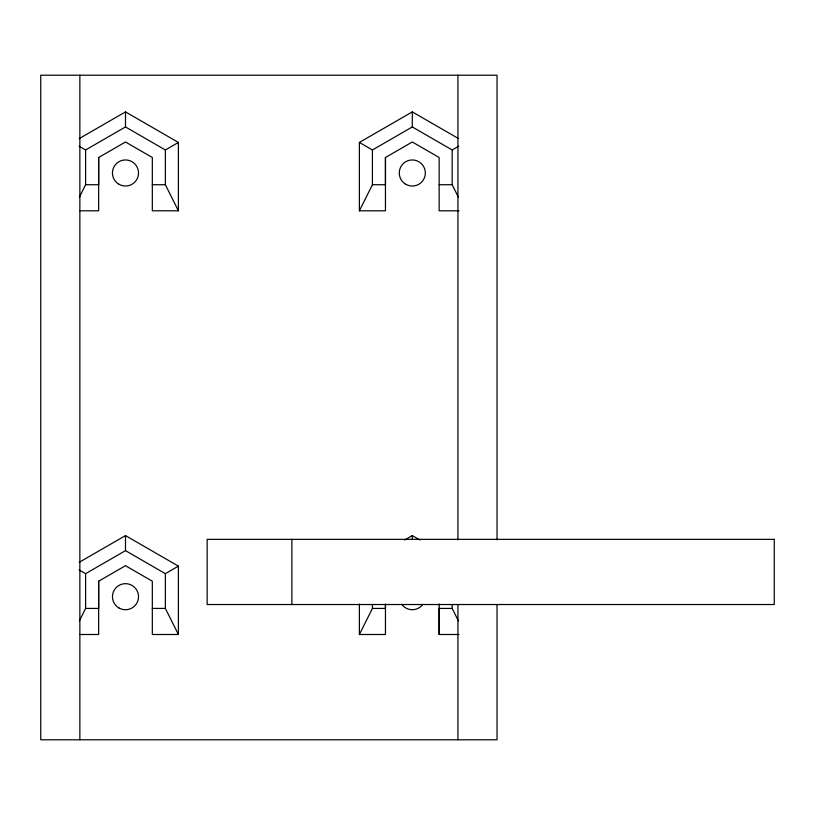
<?xml version="1.0" encoding="UTF-8"?>
<svg xmlns="http://www.w3.org/2000/svg" width="815" height="815" viewBox="0 0 815 815"><rect width="100%" height="100%" fill="white"/><g stroke="black" fill="none" stroke-linecap="round" stroke-linejoin="round"><path stroke-width="1.22" d="M79.187 562.319L125.49 535.587L178.404 566.14L178.404 634.498L152.324 634.498L152.324 581.197L125.49 565.702L98.646 581.197L98.646 634.498L80.023 634.498M79.187 138.621L125.49 111.889L178.404 142.442L178.404 210.8L152.324 210.79L152.324 157.489L125.49 141.993L98.646 157.489L98.646 210.8L80.023 210.8M385.454 604.037L385.454 634.498L359.384 634.498L359.384 604.119M459.008 210.8L439.142 210.8L439.142 157.489L412.298 141.993L385.454 157.489L385.454 210.8L359.384 210.8L359.384 142.442L412.298 111.889L458.152 138.356M459.008 634.498L439.142 634.498L439.142 603.946M439.142 634.498L439.142 608.428L452.172 608.428L458.407 620.898M79.371 197.189L85.606 184.72L85.606 149.97L125.49 126.946L165.363 149.97L165.363 184.72L178.404 210.8M79.371 620.898L85.606 608.428L85.606 573.668L125.49 550.645L165.363 573.668L165.363 608.428L178.404 634.498M359.384 210.8L372.424 184.72L372.424 149.97L412.298 126.946L452.172 149.97L452.172 184.72L458.407 197.189M359.384 634.498L372.424 608.428L372.424 604.699M165.363 149.97L178.404 142.442M452.172 149.97L458.692 146.201M165.363 573.668L178.404 566.14M404.576 540.039L412.298 535.587L419.939 539.999M85.606 184.72L98.646 184.72L98.646 157.499M152.324 184.72L165.363 184.72M372.424 184.72L385.454 184.72L385.454 157.499M439.142 184.72L452.172 184.72M85.606 608.428L98.646 608.428L98.646 581.197M152.324 608.428L165.363 608.428M372.424 608.428L385.454 608.428L385.454 604.71M359.384 142.442L372.424 149.97M79.086 146.201L85.606 149.97M79.086 569.899L85.606 573.668M497.038 539.907L497.038 75.214L40.75 75.214L40.75 739.786L497.038 739.786L497.038 604.832M457.928 75.214L457.928 539.907M457.928 604.832L457.928 739.786M452.172 604.903L452.172 608.428M412.298 111.889L412.298 126.946M412.298 535.587L412.298 539.347M291.882 539.347L291.882 604.526M125.49 111.889L125.49 126.946M125.49 535.587L125.49 550.645M79.86 75.214L79.86 739.786M422.853 604.353A13.04 13.04 0 0 1 401.754 604.353M774.25 539.347L207.142 539.347L207.142 604.526L774.25 604.526L774.25 539.347M118.97 607.98A13.04 13.04 0 0 0 138.53 596.692A13.04 13.04 0 0 0 118.97 585.404A13.04 13.04 0 0 0 118.97 607.98M118.97 184.282A13.04 13.04 0 0 0 138.53 172.994A13.04 13.04 0 0 0 118.97 161.696A13.04 13.04 0 0 0 118.97 184.282M405.788 184.282A13.04 13.04 0 0 0 425.338 172.994A13.04 13.04 0 0 0 405.788 161.696A13.04 13.04 0 0 0 405.788 184.282"/></g></svg>
